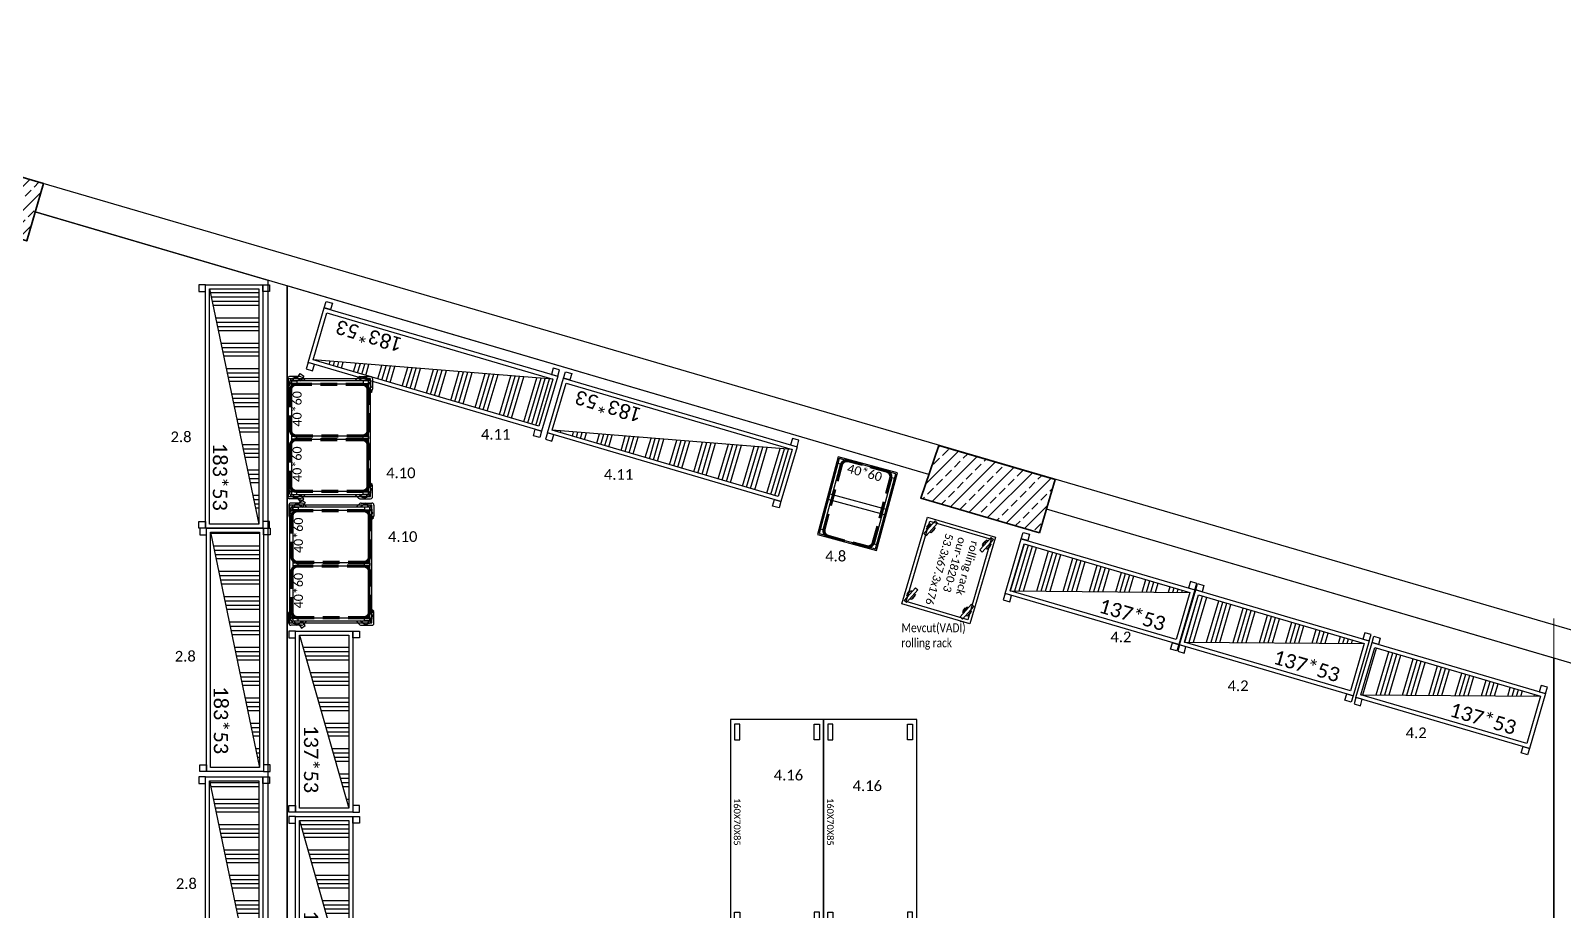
# Model space of a CAD drawing. Header units: millimetres. Extents: x -10496 to -5455, y -188 to 7293.
# Drawn here: x -7948 to -6796, y 5767 to 6428 of the extents above; entities that cross this region are included whole.
import ezdxf

# ---------------------------------------------------------------- set-up
doc = ezdxf.new("R2010")
doc.units = ezdxf.units.MM
doc.linetypes.add('DASHED', pattern=[19.05, 12.7, -6.35])
for name, color, linetype, lineweight in [('00 KOLON TARARMA', 43, 'Continuous', 13), ('00 TEFRİŞ', 252, 'Continuous', 13), ('GJC_duvar', 10, 'Continuous', 30), ('GJC_kolon', 87, 'Continuous', 35), ('GJC_ölçüler', 253, 'Continuous', 5), ('no3_yazı tefriş', 152, 'Continuous', 0), ('no3_ölçü tefriş', 252, 'Continuous', 0)]:
    doc.layers.add(name, color=color, linetype=linetype, lineweight=lineweight)
for name, color, linetype in [('GJC ALAN', 2, 'Continuous'), ('GJC_paslanmaz', 134, 'Continuous'), ('GJC_yazı', 11, 'Continuous'), ('Kıtc-002 Çizgi', 7, 'Continuous'), ('Kıtc-008 Rakam', 1, 'Continuous'), ('Kıtc-041 İstif Rafı', 7, 'Continuous')]:
    doc.layers.add(name, color=color, linetype=linetype)
doc.styles.get("Standard").update_dxf_attribs({"font": 'calibri.ttf', "height": 15})
doc.styles.add('text2', font='calibri.ttf', dxfattribs={"width": 0.8})

# ---------------------------------------------------------------- blocks, each defined once
blk = doc.blocks.new('rölöveteyit')
at = {"layer": '00 KOLON TARARMA'}
h = blk.add_hatch(dxfattribs=at)
h.set_pattern_fill('ANSI33', color=256, scale=2, angle=360, style=0)
h.set_pattern_definition([(45, (85406.664, -10444.406), (-8.980256, 8.980256), []), (45, (85415.644, -10444.406), (-8.980256, 8.980256), [6.35, -3.175])])
h.paths.add_polyline_path([(31151, -25460), (31163.7, -25416.9), (31053.4, -25384.5), (31040.7, -25427.5)])
h = blk.add_hatch(dxfattribs=at)
h.set_pattern_fill('ANSI33', color=256, scale=2, angle=360, style=0)
h.set_pattern_definition([(45, (87021.21, -10917.785), (-8.980256, 8.980256), []), (45, (87030.19, -10917.785), (-8.980256, 8.980256), [6.35, -3.175])])
h.paths.add_polyline_path([(31912.4, -25679.5), (31924.2, -25639.2), (31836.7, -25613.8), (31823.2, -25653.4)])
at = {"layer": 'GJC_duvar'}
blk.add_line((33018.2, -25959.2), (29590.3, -24956.8), dxfattribs=at)
for points in [[(31829.2, -25635.6), (31157.4, -25438.2)], [(32876.9, -25943.5), (31917.7, -25661.6)]]:
    blk.add_lwpolyline(points, dxfattribs=at)
at = {"layer": 'GJC_kolon'}
for points in [[(31151, -25460), (31163.7, -25416.9), (31053.4, -25384.5), (31040.7, -25427.5)], [(31912.4, -25679.5), (31924.2, -25639.3), (31836.7, -25613.8), (31823.1, -25653.4)]]:
    blk.add_lwpolyline(points, close=True, dxfattribs=at)
blk = doc.blocks.new('h18')
at = {"layer": 'GJC_paslanmaz', "elevation": 0.1}
for points in [[(30011.2, 16888.9), (30079.2, 16888.9), (30079.2, 16835.6), (30011.2, 16835.6)], [(30076.7, 16838.1), (30013.7, 16838.1), (30013.7, 16886.4), (30076.7, 16886.4)]]:
    blk.add_lwpolyline(points, close=True, dxfattribs=at)
for points in [[(30012.4, 16885.8), (30013.4, 16888.1), (30024.9, 16882.6), (30023.8, 16880.4), (30012.4, 16885.8)], [(30015.8, 16884.2), (30015.4, 16883.2), (30019.9, 16881.1), (30020.4, 16882)], [(30018.8, 16881.6), (30018.6, 16881.2), (30016.3, 16882.3), (30016.5, 16882.7)], [(30016.9, 16886.4), (30017.3, 16887.3), (30021.9, 16885.2), (30021.4, 16884.3)], [(30020.7, 16885.7), (30020.9, 16886.2), (30018.7, 16887.2), (30018.5, 16886.8)], [(30064.7, 16885.8), (30065.8, 16888.1), (30077.3, 16882.6), (30076.2, 16880.4), (30064.7, 16885.8)], [(30068.2, 16884.2), (30067.8, 16883.2), (30072.3, 16881.1), (30072.7, 16882)], [(30071.1, 16881.6), (30070.9, 16881.2), (30068.7, 16882.3), (30068.9, 16882.7)], [(30069.3, 16886.4), (30069.7, 16887.3), (30074.2, 16885.2), (30073.8, 16884.3)], [(30073.1, 16885.7), (30073.3, 16886.2), (30071, 16887.2), (30070.8, 16886.8)], [(30012.4, 16841.9), (30013.4, 16844.1), (30024.9, 16838.7), (30023.8, 16836.5), (30012.4, 16841.9)], [(30015.8, 16840.2), (30015.4, 16839.3), (30019.9, 16837.2), (30020.4, 16838.1)], [(30018.8, 16837.7), (30018.6, 16837.3), (30016.3, 16838.3), (30016.5, 16838.8)], [(30016.9, 16842.5), (30017.3, 16843.4), (30021.9, 16841.3), (30021.4, 16840.4)], [(30020.7, 16841.8), (30020.9, 16842.2), (30018.7, 16843.3), (30018.5, 16842.9)], [(30064.7, 16841.9), (30065.8, 16844.1), (30077.3, 16838.7), (30076.2, 16836.5), (30064.7, 16841.9)], [(30068.2, 16840.2), (30067.8, 16839.3), (30072.3, 16837.2), (30072.7, 16838.1)], [(30071.1, 16837.7), (30070.9, 16837.3), (30068.7, 16838.3), (30068.9, 16838.8)], [(30069.3, 16842.5), (30069.7, 16843.4), (30074.2, 16841.3), (30073.8, 16840.4)], [(30073.1, 16841.8), (30073.3, 16842.2), (30071, 16843.3), (30070.8, 16842.9)]]:
    blk.add_lwpolyline(points, dxfattribs=at)
at = {"layer": 'no3_yazı tefriş', "insert": (30018.6, 16878.3), "char_height": 6, "width": 229.896, "attachment_point": 1}
blk.add_mtext('rolling rack\\Pour-1820-3\\P53.3x67.3x176', dxfattribs=at)
blk = doc.blocks.new('A$C6ED96746')
at = {"layer": 'Kıtc-002 Çizgi'}
for points in [[(16.4, 10.8), (62.4, 10.8), (62.4, 71.3), (16.4, 71.3)], [(17.4, 11.8), (61.4, 11.8), (61.4, 70.3), (17.4, 70.3)], [(17.4, 42.7), (61.4, 42.7), (61.4, 38.3), (17.4, 38.3)]]:
    blk.add_lwpolyline(points, close=True, dxfattribs=at)
at = {"layer": 'Kıtc-002 Çizgi', "color": 253, "linetype": 'DASHED'}
for points in [[(19.4, 66), (19.4, 16, 0.414214), (24.4, 11), (54.4, 11, 0.414214), (59.4, 16), (59.4, 66, 0.414214), (54.4, 71), (24.4, 71, 0.414214)], [(20, 66), (20, 16, 0.414214), (24.4, 11.6), (54.4, 11.6, 0.414214), (58.8, 16), (58.8, 66, 0.414214), (54.4, 70.4), (24.4, 70.4, 0.414214)], [(20.8, 66), (20.8, 16, 0.414214), (24.4, 12.4), (54.4, 12.4, 0.414214), (58, 16), (58, 66, 0.414214), (54.4, 69.6), (24.4, 69.6, 0.414214)]]:
    blk.add_lwpolyline(points, format="xyb", close=True, dxfattribs=at)
at = {"layer": 'Kıtc-002 Çizgi'}
for points in [[(19.4, 38.3), (19.4, 15.2), (17.4, 15.2), (17.4, 66.6), (19.4, 66.6), (19.4, 42.7)], [(59.4, 38.3), (59.4, 15.2), (61.4, 15.2), (61.4, 66.6), (59.4, 66.6), (59.4, 42.7)]]:
    blk.add_lwpolyline(points, dxfattribs=at)
at = {"layer": 'Kıtc-002 Çizgi', "color": 253, "linetype": 'DASHED'}
blk.add_text('40*60', height=6.78, dxfattribs=at).set_placement((25.3, 61.6))
blk = doc.blocks.new('A$C4E721AA8')
at = {"layer": 'Kıtc-002 Çizgi', "color": 253, "linetype": 'DASHED', "elevation": 9.1}
for points in [[(0, 55), (0, 5, 0.414214), (5, 0), (35, 0, 0.414214), (40, 5), (40, 55, 0.414214), (35, 60), (5, 60, 0.414214)], [(0.6, 55), (0.6, 5, 0.414214), (5, 0.6), (35, 0.6, 0.414214), (39.4, 5), (39.4, 55, 0.414214), (35, 59.4), (5, 59.4, 0.414214)], [(1.4, 55), (1.4, 5, 0.414214), (5, 1.4), (35, 1.4, 0.414214), (38.6, 5), (38.6, 55, 0.414214), (35, 58.6), (5, 58.6, 0.414214)]]:
    blk.add_lwpolyline(points, format="xyb", close=True, dxfattribs=at)
at = {"layer": 'Kıtc-002 Çizgi', "color": 253, "linetype": 'DASHED'}
blk.add_text('40*60', height=6.78, dxfattribs=at).set_placement((7.6, 50.9, 9.1))
blk = doc.blocks.new('A$C445D2D74')
for p, q in [((2.3, 54.4), (2.3, 62.4)), ((3.8, 63.9), (11.8, 63.9)), ((15.4, 61), (12.8, 63.5)), ((81.1, 61), (83.6, 63.5)), ((92.7, 63.9), (84.7, 63.9)), ((94.2, 54.4), (94.2, 62.4)), ((5.5, 50.5), (2.7, 53.3)), ((91, 50.5), (93.8, 53.3)), ((5.5, 13.4), (2.7, 10.6)), ((5.5, 13.4), (2.7, 10.6)), ((91, 13.4), (93.8, 10.6)), ((91, 13.4), (93.8, 10.6)), ((2.3, 9.6), (2.3, 1.5)), ((2.3, 9.6), (2.3, 1.5)), ((3.8, 0), (11.8, 0)), ((3.8, 0), (11.8, 0)), ((15.4, 3), (12.8, 0.4)), ((15.4, 3), (12.8, 0.4)), ((81.1, 3), (83.6, 0.4)), ((81.1, 3), (83.6, 0.4)), ((92.7, 0), (84.7, 0)), ((92.7, 0), (84.7, 0)), ((94.2, 9.6), (94.2, 1.5)), ((94.2, 9.6), (94.2, 1.5))]:
    blk.add_line(p, q)
for points in [[(5.5, 60.3), (2.4, 58.2), (5.5, 53.6)], [(11.4, 61), (9.9, 63.2), (6.6, 61)], [(15, 61), (13.4, 63.5), (10.9, 61.8)], [(81.4, 61), (83.1, 63.5), (85.6, 61.8)], [(85, 61), (86.5, 63.2), (89.9, 61)], [(91, 60.3), (94.1, 58.2), (91, 53.6)], [(3.3, 56.8), (0, 54.5), (2, 51.6), (5.3, 53.8)], [(93.1, 56.8), (96.5, 54.5), (94.5, 51.6), (91.2, 53.8)], [(5.5, 3.7), (2.4, 5.7), (5.5, 10.4)], [(5.5, 3.7), (2.4, 5.7), (5.5, 10.4)], [(11.4, 2.9), (9.9, 0.7), (6.6, 2.9)], [(11.4, 2.9), (9.9, 0.7), (6.6, 2.9)], [(15, 2.9), (13.4, 0.4), (10.9, 2.1)], [(15, 2.9), (13.4, 0.4), (10.9, 2.1)], [(81.4, 2.9), (83.1, 0.4), (85.6, 2.1)], [(81.4, 2.9), (83.1, 0.4), (85.6, 2.1)], [(85, 2.9), (86.5, 0.7), (89.9, 2.9)], [(85, 2.9), (86.5, 0.7), (89.9, 2.9)], [(91, 3.7), (94.1, 5.7), (91, 10.4)], [(91, 3.7), (94.1, 5.7), (91, 10.4)]]:
    blk.add_lwpolyline(points)
for points in [[(92.5, 63.5), (4, 63.5), (4, 1.5), (92.5, 1.5)], [(5.5, 57), (7.5, 57), (7.5, 61), (5.5, 61)], [(5.5, 57), (7.5, 57), (7.5, 61), (5.5, 61)], [(91, 61), (5.5, 61), (5.5, 3), (91, 3)], [(5.5, 57), (7.5, 57), (7.5, 61), (5.5, 61)], [(46.8, 61), (8, 61), (8, 4), (46.8, 4)], [(47.3, 57), (49.1, 57), (49.1, 61), (47.3, 61)], [(88.5, 61), (49.6, 61), (49.6, 4), (88.5, 4)], [(91, 57), (89, 57), (89, 61), (91, 61)], [(91, 57), (89, 57), (89, 61), (91, 61)], [(5.5, 7), (7.5, 7), (7.5, 3), (5.5, 3)], [(5.5, 7), (7.5, 7), (7.5, 3), (5.5, 3)], [(5.5, 7), (7.5, 7), (7.5, 3), (5.5, 3)], [(5.5, 7), (7.5, 7), (7.5, 3), (5.5, 3)], [(28.9, 4), (26.9, 4), (26.9, 3), (28.9, 3)], [(47.3, 7), (49.1, 7), (49.1, 3), (47.3, 3)], [(47.3, 7), (49.1, 7), (49.1, 3), (47.3, 3)], [(69.6, 4), (67.6, 4), (67.6, 3), (69.6, 3)], [(91, 7), (89, 7), (89, 3), (91, 3)], [(91, 7), (89, 7), (89, 3), (91, 3)]]:
    blk.add_lwpolyline(points, close=True)
for centre, radius, start, end in [((3.8, 62.4), 1.5, 90, 180), ((8, 58), 4.79, 77.634, 169.9821), ((8, 58), 4.79, 39.1681, 52.9291), ((11.8, 62.4), 1.5, 45.126, 90), ((84.7, 62.4), 1.5, 90, 134.874), ((88.5, 58), 4.79, 127.0709, 140.8319), ((88.5, 58), 4.79, 10.0179, 102.366), ((92.7, 62.4), 1.5, 0, 90), ((3.8, 54.4), 1.5, 180, 224.6558), ((8, 58), 4.79, 195.7151, 231.901), ((88.5, 58), 4.79, 308.099, 344.2849), ((92.7, 54.4), 1.5, 315.3442, 0), ((3.8, 9.6), 1.5, 135.3442, 180), ((3.8, 9.6), 1.5, 135.3442, 180), ((3.8, 1.5), 1.5, 180, 270), ((3.8, 1.5), 1.5, 180, 270), ((8, 6), 4.79, 190.0179, 282.366), ((8, 6), 4.79, 190.0179, 282.366), ((8, 6), 4.79, 128.099, 164.2849), ((8, 6), 4.79, 128.099, 164.2849), ((8, 6), 4.79, 307.0709, 320.8319), ((8, 6), 4.79, 307.0709, 320.8319), ((11.8, 1.5), 1.5, 270, 314.874), ((11.8, 1.5), 1.5, 270, 314.874), ((84.7, 1.5), 1.5, 225.126, 270), ((84.7, 1.5), 1.5, 225.126, 270), ((88.5, 6), 4.79, 219.1681, 232.9291), ((88.5, 6), 4.79, 219.1681, 232.9291), ((88.5, 6), 4.79, 257.634, 349.9821), ((88.5, 6), 4.79, 257.634, 349.9821), ((88.5, 6), 4.79, 15.7151, 51.901), ((88.5, 6), 4.79, 15.7151, 51.901), ((92.7, 1.5), 1.5, 270, 0), ((92.7, 1.5), 1.5, 270, 0), ((92.7, 9.6), 1.5, 0, 44.6558), ((92.7, 9.6), 1.5, 0, 44.6558)]:
    blk.add_arc(centre, radius, start, end)
for p in [(7.4, 2.5, -9.1), (49, 2.5)]:
    blk.add_blockref('A$C4E721AA8', p)
blk = doc.blocks.new('A$C4A1E0391')
at = {"layer": 'Kıtc-041 İstif Rafı'}
h = blk.add_hatch(dxfattribs=at)
h.set_pattern_fill('ANSI34', color=254, angle=45)
h.set_pattern_definition([(90, (8380.205, 5803.05), (-19.05, 4e-15), []), (90, (8383.38, 5806.225), (-19.05, 4e-15), []), (90, (8386.555, 5809.4), (-19.05, 4e-15), []), (90, (8389.73, 5812.575), (-19.05, 4e-15), [])])
h.paths.add_polyline_path([(133, 45), (3, 45), (3, 8)])
blk.add_line((3, 8), (133, 45), dxfattribs=at)
for points in [[(5, 53), (5, 48), (0, 48), (0, 53)], [(0, 5), (0, 48), (136, 48), (136, 5)], [(131, 53), (131, 48), (136, 48), (136, 53)], [(3, 8), (3, 45), (133, 45), (133, 8)], [(5, 0), (5, 5), (0, 5), (0, 0)], [(131, 0), (131, 5), (136, 5), (136, 0)]]:
    blk.add_lwpolyline(points, close=True, dxfattribs=at)
blk.add_text('137*53', height=10.8, dxfattribs=at).set_placement((70.7, 11.3))
blk = doc.blocks.new('A$C2BEB2EE3')
at = {"layer": 'Kıtc-041 İstif Rafı'}
h = blk.add_hatch(dxfattribs=at)
h.set_pattern_fill('ANSI34', color=254, angle=45)
h.set_pattern_definition([(90, (8380.205, 6035.05), (-19.05, 4e-15), []), (90, (8383.38, 6038.225), (-19.05, 4e-15), []), (90, (8386.555, 6041.4), (-19.05, 4e-15), []), (90, (8389.73, 6044.575), (-19.05, 4e-15), [])])
h.paths.add_polyline_path([(3, 45), (3, 8), (180, 45)])
blk.add_line((3, 8), (180, 45), dxfattribs=at)
for points in [[(5, 53), (5, 48), (0, 48), (0, 53)], [(0, 5), (0, 48), (183, 48), (183, 5)], [(178, 53), (178, 48), (183, 48), (183, 53)], [(3, 8), (3, 45), (180, 45), (180, 8)], [(5, 0), (5, 5), (0, 5), (0, 0)], [(178, 0), (178, 5), (183, 5), (183, 0)]]:
    blk.add_lwpolyline(points, close=True, dxfattribs=at)
blk.add_text('183*53', height=10.8, dxfattribs=at).set_placement((119, 10.5))
blk = doc.blocks.new('A$C276739F3')
at = {"layer": 'Kıtc-002 Çizgi'}
for points in [[(0, 0), (160, 0), (160, 70), (0, 70)], [(3.5, 66.9), (15.2, 66.9), (15.2, 63), (3.5, 63)], [(156.5, 66.9), (144.8, 66.9), (144.8, 63), (156.5, 63)], [(3.5, 3.1), (15.2, 3.1), (15.2, 7), (3.5, 7)], [(156.5, 3.1), (144.8, 3.1), (144.8, 7), (156.5, 7)]]:
    blk.add_lwpolyline(points, close=True, dxfattribs=at)
blk = doc.blocks.new('A$C228F3DF4')
at = {"layer": 'Kıtc-002 Çizgi'}
blk.add_blockref('A$C276739F3', (0, 0), dxfattribs=at)
at = {"insert": (59.1, 7.5), "char_height": 5, "attachment_point": 1}
blk.add_mtext_dynamic_manual_height_columns('{\\fCalibri|b0|i0|c162|p34;\\C132;160X70X85}', width=57.522, gutter_width=50, heights=[0], dxfattribs=at)
blk = doc.blocks.new('new ytong')
at = {"layer": '00 TEFRİŞ', "color": 8}
blk.add_lwpolyline([(-18411.3, 5215.7), (-18411.3, 6247.5)], dxfattribs=at)
at = {"layer": 'GJC_duvar'}
for points in [[(-19378.2, 6501.7), (-19378.2, 5230.7), (-19363.7, 5230.7), (-19363.7, 6497.4)], [(-18411.3, 6217.5), (-18411.3, 5215.7), (-18396.3, 5215.7), (-18396.2, 6213.1)]]:
    blk.add_lwpolyline(points, dxfattribs=at)

msp = doc.modelspace()

# ---------------------------------------------------------------- block references
at = {"layer": 'GJC_ölçüler'}
msp.add_blockref('rölöveteyit', (-39101.9, 31730), dxfattribs=at)

# ---------------------------------------------------------------- next in the draw order: block references
for name, p, rotation in [('A$C445D2D74', (-7690.9, 6073.8), 90), ('A$C445D2D74', (-7689.9, 5978.7), 90), ('A$C228F3DF4', (-7421.8, 5910.1, 0), 270), ('A$C228F3DF4', (-7351.8, 5910.1, 0), 270)]:
    msp.add_blockref(name, p, dxfattribs=dict(rotation=rotation))
at = {"layer": 'Kıtc-002 Çizgi', "rotation": 344.9731898777762}
msp.add_blockref('A$C6ED96746', (-7375.1, 6043), dxfattribs=at)
at = {"layer": 'Kıtc-041 İstif Rafı'}
for name, p, rotation in [('A$C2BEB2EE3', (-7821.5, 6237.1), 270), ('A$C2BEB2EE3', (-7550.3, 6173, 9.1), 163.6229888892682), ('A$C2BEB2EE3', (-7370.4, 6120.1), 163.6229888892682), ('A$C2BEB2EE3', (-7820.8, 6054.1), 270), ('A$C4A1E0391', (-7216.7, 6000), 343.6229888892481), ('A$C4A1E0391', (-7085.6, 5961.5), 343.6229888892481), ('A$C4A1E0391', (-6953, 5921.9), 343.6229888892481), ('A$C2BEB2EE3', (-7821.5, 5867.1), 270), ('A$C4A1E0391', (-7753.8, 5837.1), 270)]:
    msp.add_blockref(name, p, dxfattribs=dict(at, rotation=rotation))
at = {"layer": 'no3_ölçü tefriş', "rotation": 253.6290746911073}
msp.add_blockref('h18', (-14968, 39602, -0.1), dxfattribs=at)

# ---------------------------------------------------------------- next in the draw order: texts
at = {"layer": 'GJC_yazı', "lineweight": 0, "insert": (-7293.3, 5982.5, 0), "char_height": 6.781, "attachment_point": 1, "style": 'text2'}
msp.add_mtext_dynamic_manual_height_columns('{\\fCalibri Light|b0|i0|c162|p34;\\C41;\\c5369588;Mevcut(VADİ)\\Prolling rack}', width=577.522, gutter_width=0.415, heights=[0], dxfattribs=at)
at = {"layer": 'Kıtc-008 Rakam', "color": 1}
for s, p in [('2.8', (-7842.8, 6118.7)), ('4.11', (-7609.4, 6120.6)), ('4.10', (-7680.7, 6091.6)), ('4.11', (-7517, 6090.4)), ('4.10', (-7679.3, 6043.7)), ('4.8', (-7350.6, 6029)), ('4.2', (-7136.2, 5968.2)), ('2.8', (-7839.6, 5953.7)), ('4.2', (-7048.1, 5931.5)), ('4.2', (-6914.2, 5896.1)), ('4.16', (-7389.3, 5864.3, 0)), ('4.16', (-7330, 5856.3, 0)), ('2.8', (-7838.8, 5782.7))]:
    msp.add_text(s, height=8, dxfattribs=at).set_placement(p)

# ---------------------------------------------------------------- next in the draw order: block references
at = {"layer": 'GJC_duvar', "color": 41, "true_color": 0xf4ee51}
msp.add_blockref('new ytong', (11608.5, -261.3), dxfattribs=at)

# ---------------------------------------------------------------- next in the draw order: linework, layer by layer
at = {"layer": 'GJC ALAN', "color": 40, "lineweight": 30, "true_color": 0xf8d731}
msp.add_lwpolyline([(-7769.7, 4969.4), (-8309.3, 4969.4), (-8309.3, 6399), (-8054.8, 6324.2), (-8061.2, 6302.4), (-7950.9, 6270), (-7944.5, 6291.8), (-7769.7, 6240.4)], close=True, dxfattribs=at)
msp.add_lwpolyline([(-6802.8, 4954.4), (-6802.8, 5956.3), (-7184.3, 6068.3), (-7189.5, 6050.5), (-7278.8, 6076.6), (-7272.7, 6094.4), (-7755.2, 6236.2), (-7755.2, 4971.4), (-7188.9, 4969.4), (-7188.9, 4954.4), (-6802.8, 4954.4)], dxfattribs=at)

# ---------------------------------------------------------------- next in the draw order: block references
at = {"layer": 'Kıtc-041 İstif Rafı', "rotation": 270}
msp.add_blockref('A$C4A1E0391', (-7753.8, 5976.5), dxfattribs=at)

doc.saveas('drawing.dxf')
